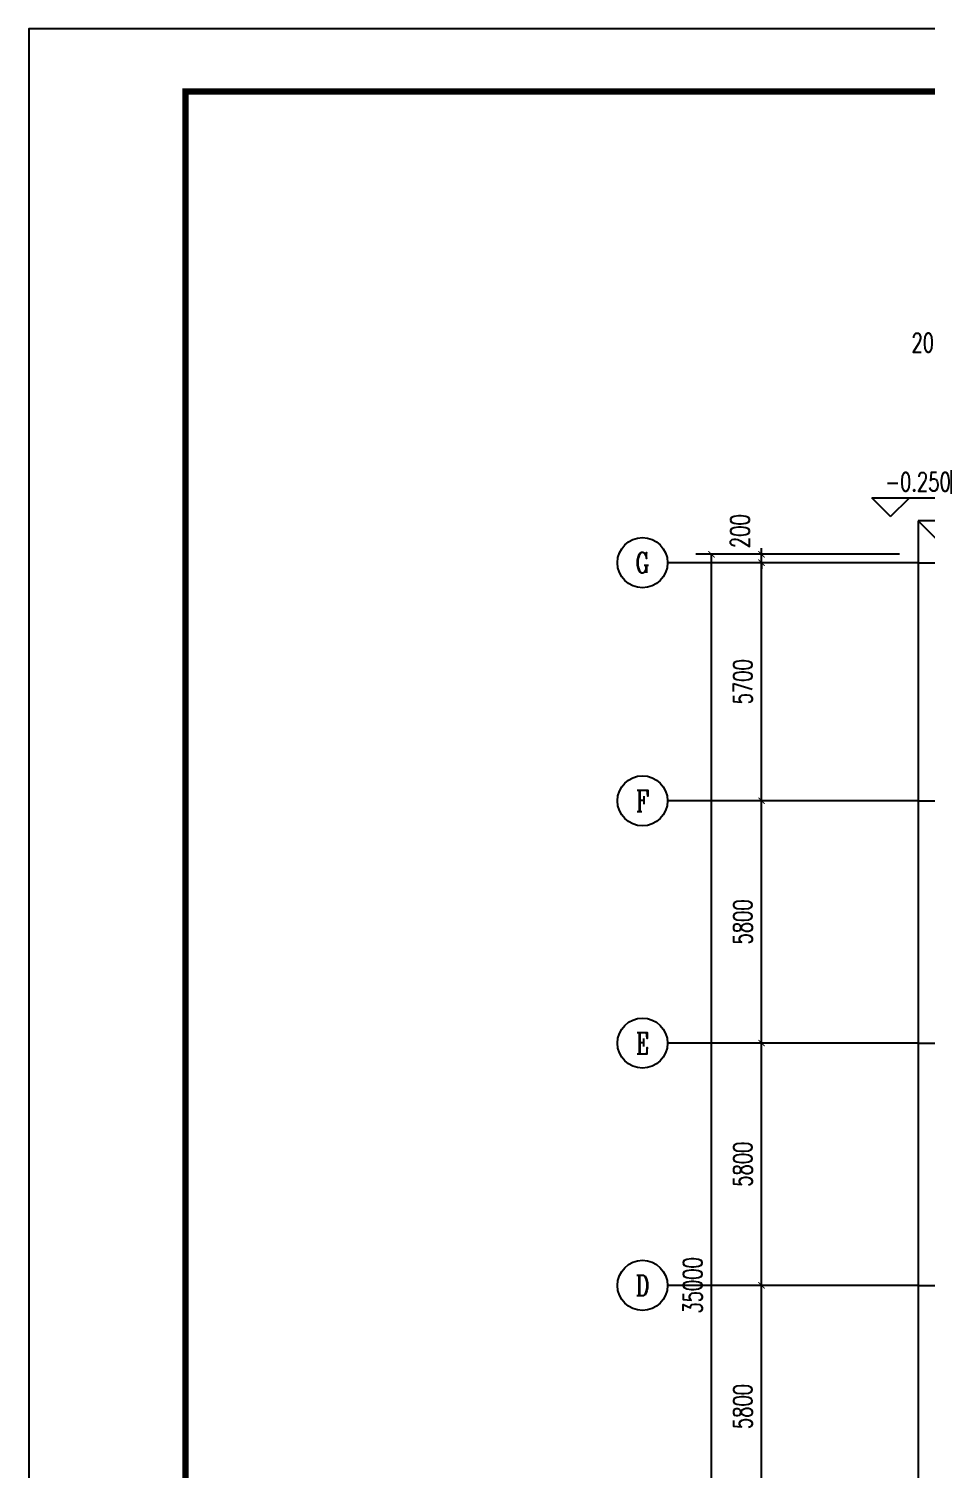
# Model space of a CAD drawing. Extents: x 33088 to 140010, y 13737 to 369010.
# Drawn here: x 33293 to 54782, y 241076 to 275556 of the extents above; entities that cross this region are included whole.
import ezdxf
from ezdxf.enums import TextEntityAlignment as Align

# ---------------------------------------------------------------- set-up
doc = ezdxf.new("R2010")
doc.units = 0
doc.header["$LTSCALE"] = 1000
doc.header["$MEASUREMENT"] = 0
doc.linetypes.add('DOTE', pattern=[2.42, 2, -0.2, 0.02, -0.2])
doc.layers.get('0').update_dxf_attribs({"linetype": 'CONTINUOUS'})
doc.layers.get('DEFPOINTS').update_dxf_attribs({"linetype": 'CONTINUOUS'})
for name, color, linetype in [('AXIS', 3, 'CONTINUOUS'), ('AXIS_TEXT', 7, 'CONTINUOUS'), ('DIM_ELEV', 3, 'CONTINUOUS'), ('DOTE', 1, 'DOTE'), ('GROUND', 2, 'CONTINUOUS'), ('PUB_TEXT', 7, 'CONTINUOUS'), ('PUB_TITLE', 4, 'CONTINUOUS')]:
    doc.layers.add(name, color=color, linetype=linetype)
doc.styles.add('_TCH_AXIS', font='COMPLEX', dxfattribs={"bigfont": 'GBCBIG'})
doc.styles.add('_TCH_DIM', font='SIMPLEX', dxfattribs={"bigfont": 'GBCBIG'})
doc.styles.add('COMPLEX', font='COMPLEX')
doc.styles.add('DIM_FONT', font='SIMPLEX', dxfattribs={"width": 0.7, "bigfont": 'GBCBIG'})
doc.dimstyles.new('DIMN150', dxfattribs={"dimscale": 1.5, "dimtxt": 300, "dimasz": 100, "dimexe": 250, "dimexo": 300, "dimgap": 150, "dimtad": 1, "dimdec": 0, "dimzin": 0, "dimtxsty": 'DIM_FONT', "dimblk": 'ARCHTICK', "dimcen": 0.09, "dimclrt": 7, "dimazin": 3, "dimtfac": 1, "dimtdec": 0, "dimtix": 1, "dimtmove": 0, "dimatfit": 3, "dimtolj": 1, "dimtzin": 0})

# ---------------------------------------------------------------- blocks, each defined once
blk = doc.blocks.new('_ARCHTICK')
at = {"color": 0, "linetype": 'BYBLOCK', "const_width": 0.15}
blk.add_lwpolyline([(-0.5, -0.5), (0.5, 0.5)], dxfattribs=at)
blk = doc.blocks.new('*D84')
at = {"layer": 'AXIS', "color": 0}
for p, q in [((165343, 271565), (165343, 275240)), ((165543, 271565), (165543, 275240)), ((165343, 274865), (165193, 274865)), ((165343, 274865), (165543, 274865)), ((165543, 274865), (165693, 274865))]:
    blk.add_line(p, q, dxfattribs=at)
at = {"layer": 'DEFPOINTS', "color": 0}
for p in [(165543, 274865), (165343, 271115), (165543, 271115)]:
    blk.add_point(p, dxfattribs=at)
at = {"layer": 'AXIS', "color": 0, "xscale": 150, "yscale": 150, "zscale": 150}
blk.add_blockref('_ARCHTICK', (165343, 274865), dxfattribs=at)
at = {"layer": 'AXIS', "color": 0, "xscale": 150, "yscale": 150, "zscale": 150, "rotation": 180}
blk.add_blockref('_ARCHTICK', (165543, 274865), dxfattribs=at)
at = {"layer": 'AXIS', "color": 7, "insert": (164788, 275383), "char_height": 450, "attachment_point": 5, "style": 'DIM_FONT'}
blk.add_mtext('\\A1;200', dxfattribs=at)
blk = doc.blocks.new('_AXISO')
blk.add_circle((0, 0), 0.5)
at = {"layer": 'AXIS_TEXT', "style": 'COMPLEX', "width": 1.041667}
blk.add_attdef('A', text='', height=0.56, dxfattribs=at).set_placement((-0.25, -0.28), (0.25, -0.28), align=Align.FIT)
blk = doc.blocks.new('*D101')
at = {"layer": 'AXIS', "color": 0}
for p, q in [((164093, 270315), (159218, 270315)), ((159593, 235315), (159593, 270315)), ((164093, 235315), (159218, 235315))]:
    blk.add_line(p, q, dxfattribs=at)
at = {"layer": 'DEFPOINTS', "color": 0}
for p in [(159593, 270315), (164543, 270315), (164543, 235315)]:
    blk.add_point(p, dxfattribs=at)
at = {"layer": 'AXIS', "color": 0, "xscale": 150, "yscale": 150, "zscale": 150}
for p, rotation in [((159593, 270315), 90), ((159593, 235315), 270)]:
    blk.add_blockref('_ARCHTICK', p, dxfattribs=dict(at, rotation=rotation))
at = {"layer": 'AXIS', "color": 7, "insert": (159143, 252815), "char_height": 450, "attachment_point": 5, "rotation": 90, "style": 'DIM_FONT'}
blk.add_mtext('\\A1;35000', dxfattribs=at)
blk = doc.blocks.new('*D105')
at = {"layer": 'AXIS', "color": 0}
for p, q in [((164093, 252815), (160418, 252815)), ((160793, 247015), (160793, 252815)), ((164093, 247015), (160418, 247015))]:
    blk.add_line(p, q, dxfattribs=at)
at = {"layer": 'DEFPOINTS', "color": 0}
for p in [(160793, 252815), (164543, 252815), (164543, 247015)]:
    blk.add_point(p, dxfattribs=at)
at = {"layer": 'AXIS', "color": 0, "xscale": 150, "yscale": 150, "zscale": 150}
for p, rotation in [((160793, 252815), 90), ((160793, 247015), 270)]:
    blk.add_blockref('_ARCHTICK', p, dxfattribs=dict(at, rotation=rotation))
at = {"layer": 'AXIS', "color": 7, "insert": (160343, 249915), "char_height": 450, "attachment_point": 5, "rotation": 90, "style": 'DIM_FONT'}
blk.add_mtext('\\A1;5800', dxfattribs=at)
blk = doc.blocks.new('*D106')
at = {"layer": 'AXIS', "color": 0}
for p, q in [((164093, 258615), (160418, 258615)), ((160793, 252815), (160793, 258615)), ((164093, 252815), (160418, 252815))]:
    blk.add_line(p, q, dxfattribs=at)
at = {"layer": 'DEFPOINTS', "color": 0}
for p in [(160793, 258615), (164543, 258615), (164543, 252815)]:
    blk.add_point(p, dxfattribs=at)
at = {"layer": 'AXIS', "color": 0, "xscale": 150, "yscale": 150, "zscale": 150}
for p, rotation in [((160793, 258615), 90), ((160793, 252815), 270)]:
    blk.add_blockref('_ARCHTICK', p, dxfattribs=dict(at, rotation=rotation))
at = {"layer": 'AXIS', "color": 7, "insert": (160343, 255715), "char_height": 450, "attachment_point": 5, "rotation": 90, "style": 'DIM_FONT'}
blk.add_mtext('\\A1;5800', dxfattribs=at)
blk = doc.blocks.new('*D107')
at = {"layer": 'AXIS', "color": 0}
for p, q in [((164093, 264415), (160418, 264415)), ((160793, 258615), (160793, 264415)), ((164093, 258615), (160418, 258615))]:
    blk.add_line(p, q, dxfattribs=at)
at = {"layer": 'DEFPOINTS', "color": 0}
for p in [(160793, 264415), (164543, 264415), (164543, 258615)]:
    blk.add_point(p, dxfattribs=at)
at = {"layer": 'AXIS', "color": 0, "xscale": 150, "yscale": 150, "zscale": 150}
for p, rotation in [((160793, 264415), 90), ((160793, 258615), 270)]:
    blk.add_blockref('_ARCHTICK', p, dxfattribs=dict(at, rotation=rotation))
at = {"layer": 'AXIS', "color": 7, "insert": (160343, 261515), "char_height": 450, "attachment_point": 5, "rotation": 90, "style": 'DIM_FONT'}
blk.add_mtext('\\A1;5800', dxfattribs=at)
blk = doc.blocks.new('*D108')
at = {"layer": 'AXIS', "color": 0}
for p, q in [((164093, 270115), (160418, 270115)), ((160793, 264415), (160793, 270115)), ((164093, 264415), (160418, 264415))]:
    blk.add_line(p, q, dxfattribs=at)
at = {"layer": 'DEFPOINTS', "color": 0}
for p in [(160793, 270115), (164543, 270115), (164543, 264415)]:
    blk.add_point(p, dxfattribs=at)
at = {"layer": 'AXIS', "color": 0, "xscale": 150, "yscale": 150, "zscale": 150}
for p, rotation in [((160793, 270115), 90), ((160793, 264415), 270)]:
    blk.add_blockref('_ARCHTICK', p, dxfattribs=dict(at, rotation=rotation))
at = {"layer": 'AXIS', "color": 7, "insert": (160343, 267265), "char_height": 450, "attachment_point": 5, "rotation": 90, "style": 'DIM_FONT'}
blk.add_mtext('\\A1;5700', dxfattribs=at)
blk = doc.blocks.new('*D109')
at = {"layer": 'AXIS', "color": 0}
for p, q in [((160793, 270315), (160793, 270465)), ((164093, 270315), (160418, 270315)), ((164093, 270115), (160418, 270115)), ((160793, 270115), (160793, 270315)), ((160793, 270115), (160793, 269965))]:
    blk.add_line(p, q, dxfattribs=at)
at = {"layer": 'DEFPOINTS', "color": 0}
for p in [(160793, 270315), (164543, 270315), (164543, 270115)]:
    blk.add_point(p, dxfattribs=at)
at = {"layer": 'AXIS', "color": 0, "xscale": 150, "yscale": 150, "zscale": 150}
for p, rotation in [((160793, 270315), 270), ((160793, 270115), 90)]:
    blk.add_blockref('_ARCHTICK', p, dxfattribs=dict(at, rotation=rotation))
at = {"layer": 'AXIS', "color": 7, "insert": (160276, 270870), "char_height": 450, "attachment_point": 5, "rotation": 90, "style": 'DIM_FONT'}
blk.add_mtext('\\A1;200', dxfattribs=at)
blk = doc.blocks.new('DF212R')
at = {"layer": 'AXIS', "color": 8}
for p, q in [((164543.5, 270115), (158543.5, 270115)), ((164543.5, 264415), (158543.5, 264415)), ((164543.5, 258615), (158543.5, 258615)), ((164543.5, 252815), (158543.5, 252815))]:
    blk.add_line(p, q, dxfattribs=at)
at = {"layer": 'DIM_ELEV', "color": 8}
for p, q in [((163883.5, 271220.1), (163433.5, 271670.1)), ((163433.5, 271670.1), (165453.2, 271670.1)), ((163883.5, 271220.1), (164333.5, 271670.1))]:
    blk.add_line(p, q, dxfattribs=at)
at = {"layer": 'DOTE', "color": 8}
for p, q in [((164543.5, 270115), (208543.5, 270115)), ((164543.5, 264415), (208543.5, 264415)), ((164543.5, 258615), (208543.5, 258615)), ((164543.5, 252815), (208543.5, 252815))]:
    blk.add_line(p, q, dxfattribs=at)
at = {"layer": 'GROUND', "color": 8}
for p, q in [((173744, 271115), (164543.5, 271115)), ((164543.5, 271115), (164543.5, 234515)), ((165343.5, 270315), (164543.5, 271115))]:
    blk.add_line(p, q, dxfattribs=at)
at = {"layer": 'AXIS', "color": 8}
ref = blk.add_blockref('_AXISO', (157943.5, 270115), dxfattribs=dict(at, xscale=1200, yscale=1200, zscale=1200))
ref.add_attrib('A', 'G', dxfattribs={"layer": 'AXIS_TEXT', "color": 8, "height": 480.7, "style": '_TCH_AXIS', "width": 0.833333}).set_placement((157771.8, 269874.7), (158115.2, 269874.7), align=Align.FIT)
ref = blk.add_blockref('_AXISO', (157943.5, 264415), dxfattribs=dict(at, xscale=1200, yscale=1200, zscale=1200))
ref.add_attrib('A', 'F', dxfattribs={"layer": 'AXIS_TEXT', "color": 8, "height": 506.1, "style": '_TCH_AXIS', "width": 0.8125}).set_placement((157786.8, 264162), (158100.1, 264162), align=Align.FIT)
ref = blk.add_blockref('_AXISO', (157943.5, 258615), dxfattribs=dict(at, xscale=1200, yscale=1200, zscale=1200))
ref.add_attrib('A', 'E', dxfattribs={"layer": 'AXIS_TEXT', "color": 8, "height": 506.1, "style": '_TCH_AXIS', "width": 0.8125}).set_placement((157786.8, 258362), (158100.1, 258362), align=Align.FIT)
ref = blk.add_blockref('_AXISO', (157943.5, 252815), dxfattribs=dict(at, xscale=1200, yscale=1200, zscale=1200))
ref.add_attrib('A', 'D', dxfattribs={"layer": 'AXIS_TEXT', "color": 8, "height": 493.2, "style": '_TCH_AXIS', "width": 0.823529}).set_placement((157779.1, 252568.5), (158107.9, 252568.5), align=Align.FIT)
at = {"layer": 'PUB_TEXT', "color": 7, "style": '_TCH_DIM', "width": 0.705882}
blk.add_text('-0.250', height=446.25, dxfattribs=at).set_placement((163758.2, 271827.6))
at = {"layer": 'AXIS', "color": 8}
for base, p1, p2, angle, picture, middle in [((165543.5, 274865), (165343.5, 271115), (165543.5, 271115), 0, '*D84', (164788.5, 275382.5)), ((160793.5, 270315), (164543.5, 270115), (164543.5, 270315), 90, '*D109', (160276, 270870))]:
    dim = blk.add_linear_dim(base=base, p1=p1, p2=p2, angle=angle, dimstyle='DIMN150', dxfattribs=at)
    dim.commit()
    dim.dimension.update_dxf_attribs({"geometry": picture, "text_midpoint": middle, "dimtype": 161})
for p1, p2, distance, picture, middle in [((164543.5, 235315), (164543.5, 270315), 4950, '*D101', (159143.5, 252815)), ((164543.5, 264415), (164543.5, 270115), 3750, '*D108', (160343.5, 267265)), ((164543.5, 258615), (164543.5, 264415), 3750, '*D107', (160343.5, 261515)), ((164543.5, 252815), (164543.5, 258615), 3750, '*D106', (160343.5, 255715)), ((164543.5, 247015), (164543.5, 252815), 3750, '*D105', (160343.5, 249915))]:
    dim = blk.add_aligned_dim(p1=p1, p2=p2, distance=distance, dimstyle='DIMN150', dxfattribs=at)
    dim.commit()
    dim.dimension.update_dxf_attribs({"geometry": picture, "text_midpoint": middle})

msp = doc.modelspace()

# ---------------------------------------------------------------- linework, layer by layer
at = {"layer": 'PUB_TITLE'}
msp.add_lwpolyline([(33293, 212556), (122393, 212556), (122393, 275556), (33293, 275556)], close=True, dxfattribs=at)
at = {"layer": 'PUB_TITLE', "const_width": 150}
msp.add_lwpolyline([(37043, 214056), (120893, 214056), (120893, 274056), (37043, 274056)], close=True, dxfattribs=at)

# ---------------------------------------------------------------- block references
msp.add_blockref('DF212R', (-109954, -7339))

doc.saveas('drawing.dxf')
